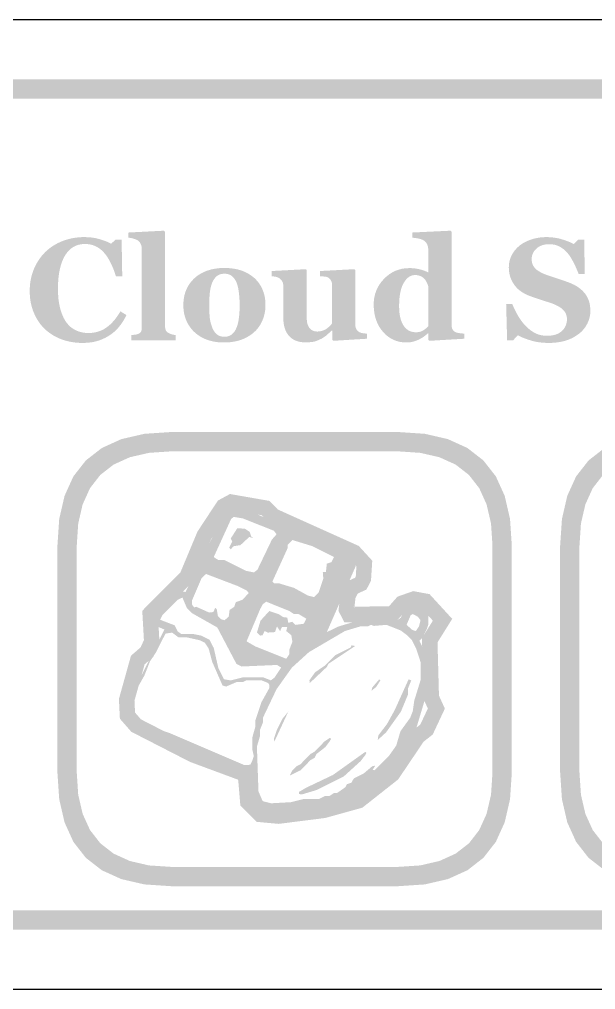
# Model space of a CAD drawing. Header units: millimetres. Extents: x 6 to 294, y 109 to 451.
# Drawn here: x 236.51 to 248.43, y 268.86 to 288.94 of the extents above; entities that cross this region are included whole.
import ezdxf

# ---------------------------------------------------------------- set-up
doc = ezdxf.new("R2010")
doc.units = ezdxf.units.MM
doc.layers.add('CUT', color=1, linetype='Continuous')
doc.layers.add('RASTER', color=7, linetype='Continuous')

msp = doc.modelspace()

# ---------------------------------------------------------------- hatches: boundary and pattern name
at = {"layer": 'RASTER'}
h = msp.add_hatch(color=7, dxfattribs=at)
h.paths.add_polyline_path([(211.2, 285.501), (211.234, 286.016), (211.337, 286.463), (211.509, 286.841), (211.75, 287.151), (212.059, 287.391), (212.438, 287.563), (212.884, 287.666), (213.4, 287.701), (270.6, 287.701), (271.116, 287.666), (271.563, 287.563), (271.941, 287.391), (272.25, 287.151), (272.491, 286.841), (272.663, 286.463), (272.766, 286.016), (272.8, 285.501), (272.8, 272.301), (272.766, 271.785), (272.662, 271.338), (272.491, 270.96), (272.25, 270.651), (271.941, 270.41), (271.563, 270.238), (271.116, 270.135), (270.6, 270.101), (213.4, 270.101), (212.884, 270.135), (212.438, 270.238), (212.059, 270.41), (211.75, 270.651), (211.509, 270.96), (211.337, 271.338), (211.234, 271.785), (211.2, 272.301)])
h.paths.add_polyline_path([(211.6, 285.501), (211.6, 272.301), (211.628, 271.879), (211.712, 271.513), (211.853, 271.204), (212.05, 270.951), (212.303, 270.754), (212.613, 270.613), (212.978, 270.529), (213.4, 270.501), (270.6, 270.501), (271.022, 270.529), (271.388, 270.613), (271.697, 270.754), (271.95, 270.951), (272.147, 271.204), (272.287, 271.513), (272.372, 271.879), (272.4, 272.301), (272.4, 285.501), (272.372, 285.923), (272.287, 286.288), (272.147, 286.598), (271.95, 286.851), (271.697, 287.048), (271.388, 287.188), (271.022, 287.273), (270.6, 287.301), (213.4, 287.301), (212.978, 287.273), (212.613, 287.188), (212.303, 287.048), (212.05, 286.851), (211.853, 286.598), (211.712, 286.288), (211.628, 285.923), (211.6, 285.501)], flags=0)
for points in [[(239.746, 282.301), (238.827, 282.301), (238.827, 282.408), (238.837, 282.408), (238.846, 282.409), (238.855, 282.41), (238.865, 282.411), (238.874, 282.412), (238.883, 282.413), (238.892, 282.414), (238.901, 282.415), (238.91, 282.416), (238.919, 282.418), (238.927, 282.419), (238.935, 282.421), (238.943, 282.423), (238.95, 282.425), (238.958, 282.427), (238.965, 282.43), (238.976, 282.434), (238.986, 282.439), (238.996, 282.445), (239.004, 282.451), (239.012, 282.458), (239.018, 282.465), (239.024, 282.472), (239.029, 282.48), (239.033, 282.489), (239.036, 282.498), (239.039, 282.508), (239.041, 282.519), (239.043, 282.53), (239.044, 282.542), (239.045, 282.554), (239.045, 282.567), (239.045, 284.19), (239.045, 284.204), (239.044, 284.218), (239.042, 284.231), (239.04, 284.244), (239.037, 284.257), (239.033, 284.269), (239.028, 284.282), (239.023, 284.294), (239.017, 284.305), (239.01, 284.316), (239.004, 284.326), (238.996, 284.336), (238.988, 284.344), (238.98, 284.352), (238.971, 284.36), (238.962, 284.366), (238.954, 284.371), (238.945, 284.376), (238.936, 284.38), (238.925, 284.385), (238.914, 284.389), (238.901, 284.394), (238.888, 284.398), (238.873, 284.403), (238.859, 284.407), (238.844, 284.411), (238.831, 284.414), (238.817, 284.417), (238.805, 284.419), (238.792, 284.421), (238.78, 284.422), (238.769, 284.423), (238.769, 284.53), (239.505, 284.568), (239.527, 284.545), (239.527, 282.586), (239.528, 282.573), (239.529, 282.561), (239.53, 282.549), (239.532, 282.537), (239.535, 282.527), (239.538, 282.517), (239.542, 282.507), (239.546, 282.499), (239.552, 282.49), (239.557, 282.483), (239.564, 282.475), (239.571, 282.469), (239.579, 282.462), (239.588, 282.456), (239.598, 282.451), (239.608, 282.446), (239.615, 282.443), (239.623, 282.439), (239.63, 282.436), (239.638, 282.433), (239.646, 282.43), (239.654, 282.428), (239.661, 282.425), (239.669, 282.422), (239.678, 282.42), (239.686, 282.418), (239.695, 282.416), (239.705, 282.414), (239.714, 282.412), (239.724, 282.41), (239.735, 282.409), (239.746, 282.408)], [(237.813, 282.245), (237.757, 282.246), (237.701, 282.25), (237.646, 282.256), (237.592, 282.264), (237.539, 282.274), (237.487, 282.287), (237.436, 282.302), (237.386, 282.319), (237.337, 282.339), (237.289, 282.36), (237.244, 282.384), (237.199, 282.41), (237.157, 282.438), (237.116, 282.468), (237.076, 282.5), (237.039, 282.534), (237.003, 282.569), (236.97, 282.607), (236.938, 282.646), (236.909, 282.688), (236.881, 282.731), (236.856, 282.777), (236.832, 282.825), (236.81, 282.874), (236.79, 282.926), (236.774, 282.978), (236.759, 283.032), (236.747, 283.087), (236.738, 283.144), (236.732, 283.201), (236.728, 283.26), (236.727, 283.32), (236.728, 283.38), (236.732, 283.439), (236.738, 283.497), (236.748, 283.553), (236.759, 283.608), (236.774, 283.663), (236.791, 283.716), (236.811, 283.768), (236.833, 283.818), (236.857, 283.867), (236.884, 283.914), (236.912, 283.96), (236.943, 284.004), (236.975, 284.046), (237.01, 284.086), (237.047, 284.125), (237.086, 284.16), (237.126, 284.194), (237.168, 284.226), (237.212, 284.256), (237.258, 284.283), (237.305, 284.309), (237.355, 284.332), (237.406, 284.354), (237.459, 284.373), (237.513, 284.389), (237.567, 284.403), (237.623, 284.415), (237.68, 284.424), (237.737, 284.43), (237.795, 284.434), (237.854, 284.435), (237.897, 284.434), (237.939, 284.432), (237.98, 284.429), (238.02, 284.425), (238.059, 284.419), (238.096, 284.412), (238.133, 284.403), (238.169, 284.393), (238.204, 284.383), (238.238, 284.372), (238.27, 284.36), (238.301, 284.349), (238.33, 284.337), (238.358, 284.325), (238.384, 284.312), (238.41, 284.299), (238.5, 284.379), (238.628, 284.379), (238.641, 283.621), (238.512, 283.621), (238.484, 283.705), (238.455, 283.783), (238.424, 283.855), (238.391, 283.922), (238.358, 283.982), (238.323, 284.038), (238.286, 284.087), (238.249, 284.13), (238.209, 284.168), (238.167, 284.202), (238.124, 284.229), (238.078, 284.252), (238.03, 284.27), (237.98, 284.283), (237.928, 284.29), (237.874, 284.293), (237.807, 284.289), (237.744, 284.278), (237.686, 284.259), (237.631, 284.232), (237.581, 284.198), (237.535, 284.157), (237.493, 284.107), (237.455, 284.051), (237.421, 283.987), (237.392, 283.917), (237.367, 283.841), (237.347, 283.759), (237.331, 283.671), (237.32, 283.577), (237.313, 283.477), (237.311, 283.37), (237.312, 283.309), (237.314, 283.251), (237.318, 283.195), (237.323, 283.141), (237.33, 283.089), (237.339, 283.04), (237.349, 282.992), (237.36, 282.948), (237.373, 282.905), (237.387, 282.864), (237.401, 282.826), (237.417, 282.79), (237.433, 282.755), (237.451, 282.723), (237.469, 282.693), (237.488, 282.666), (237.51, 282.639), (237.533, 282.614), (237.556, 282.59), (237.581, 282.569), (237.606, 282.55), (237.633, 282.532), (237.661, 282.516), (237.689, 282.502), (237.718, 282.49), (237.748, 282.479), (237.779, 282.471), (237.811, 282.463), (237.843, 282.458), (237.877, 282.453), (237.911, 282.451), (237.945, 282.45), (237.996, 282.452), (238.045, 282.457), (238.093, 282.466), (238.139, 282.478), (238.184, 282.494), (238.228, 282.513), (238.27, 282.535), (238.311, 282.562), (238.35, 282.591), (238.389, 282.624), (238.427, 282.661), (238.464, 282.701), (238.5, 282.745), (238.535, 282.793), (238.57, 282.844), (238.603, 282.898), (238.729, 282.822), (238.713, 282.79), (238.696, 282.76), (238.679, 282.729), (238.662, 282.7), (238.643, 282.672), (238.625, 282.644), (238.605, 282.617), (238.585, 282.592), (238.565, 282.567), (238.544, 282.542), (238.522, 282.519), (238.499, 282.497), (238.475, 282.475), (238.451, 282.455), (238.425, 282.435), (238.399, 282.417), (238.37, 282.397), (238.34, 282.378), (238.309, 282.361), (238.278, 282.345), (238.245, 282.33), (238.212, 282.315), (238.178, 282.302), (238.144, 282.291), (238.108, 282.28), (238.071, 282.271), (238.032, 282.263), (237.991, 282.256), (237.949, 282.252), (237.906, 282.248), (237.86, 282.246), (237.813, 282.245)], [(247.462, 282.245), (247.415, 282.246), (247.369, 282.248), (247.323, 282.252), (247.278, 282.257), (247.234, 282.263), (247.191, 282.271), (247.149, 282.281), (247.107, 282.292), (247.067, 282.304), (247.028, 282.317), (246.991, 282.33), (246.955, 282.343), (246.921, 282.357), (246.888, 282.372), (246.857, 282.387), (246.828, 282.403), (246.727, 282.301), (246.603, 282.301), (246.583, 283.052), (246.709, 283.052), (246.72, 283.025), (246.732, 282.998), (246.745, 282.97), (246.758, 282.942), (246.772, 282.914), (246.786, 282.885), (246.802, 282.856), (246.818, 282.827), (246.835, 282.797), (246.852, 282.769), (246.87, 282.741), (246.889, 282.714), (246.908, 282.688), (246.928, 282.663), (246.949, 282.638), (246.97, 282.614), (246.993, 282.59), (247.016, 282.567), (247.04, 282.546), (247.065, 282.525), (247.09, 282.506), (247.116, 282.488), (247.143, 282.471), (247.17, 282.455), (247.198, 282.44), (247.228, 282.428), (247.258, 282.417), (247.29, 282.408), (247.323, 282.402), (247.357, 282.397), (247.392, 282.394), (247.429, 282.393), (247.477, 282.395), (247.523, 282.399), (247.565, 282.407), (247.605, 282.417), (247.641, 282.431), (247.675, 282.448), (247.706, 282.468), (247.734, 282.49), (247.759, 282.516), (247.781, 282.542), (247.799, 282.571), (247.814, 282.601), (247.825, 282.632), (247.834, 282.665), (247.839, 282.7), (247.84, 282.736), (247.839, 282.766), (247.835, 282.794), (247.828, 282.822), (247.818, 282.848), (247.805, 282.873), (247.79, 282.896), (247.771, 282.919), (247.75, 282.94), (247.726, 282.961), (247.699, 282.98), (247.669, 282.999), (247.635, 283.017), (247.599, 283.035), (247.559, 283.052), (247.517, 283.068), (247.471, 283.083), (247.441, 283.093), (247.411, 283.102), (247.382, 283.112), (247.353, 283.121), (247.325, 283.13), (247.298, 283.139), (247.271, 283.148), (247.245, 283.156), (247.219, 283.165), (247.194, 283.173), (247.169, 283.182), (247.145, 283.19), (247.121, 283.199), (247.097, 283.208), (247.074, 283.216), (247.051, 283.225), (247, 283.247), (246.953, 283.271), (246.909, 283.298), (246.868, 283.327), (246.831, 283.358), (246.797, 283.391), (246.767, 283.426), (246.74, 283.464), (246.716, 283.503), (246.695, 283.544), (246.677, 283.585), (246.663, 283.628), (246.652, 283.672), (246.644, 283.717), (246.639, 283.764), (246.638, 283.811), (246.639, 283.841), (246.641, 283.871), (246.645, 283.901), (246.651, 283.93), (246.658, 283.959), (246.667, 283.988), (246.678, 284.017), (246.69, 284.045), (246.704, 284.072), (246.72, 284.099), (246.737, 284.126), (246.755, 284.151), (246.775, 284.176), (246.797, 284.2), (246.82, 284.223), (246.844, 284.246), (246.869, 284.267), (246.896, 284.286), (246.924, 284.304), (246.954, 284.322), (246.986, 284.338), (247.02, 284.354), (247.055, 284.369), (247.092, 284.382), (247.13, 284.395), (247.169, 284.405), (247.209, 284.414), (247.249, 284.422), (247.291, 284.428), (247.333, 284.432), (247.376, 284.434), (247.42, 284.435), (247.463, 284.434), (247.505, 284.432), (247.546, 284.428), (247.587, 284.423), (247.627, 284.416), (247.667, 284.408), (247.706, 284.399), (247.744, 284.387), (247.78, 284.376), (247.815, 284.364), (247.848, 284.352), (247.878, 284.34), (247.907, 284.328), (247.934, 284.316), (247.958, 284.304), (247.981, 284.292), (248.07, 284.379), (248.198, 284.379), (248.209, 283.67), (248.083, 283.67), (248.072, 283.699), (248.061, 283.728), (248.048, 283.757), (248.036, 283.786), (248.023, 283.815), (248.009, 283.845), (247.995, 283.874), (247.98, 283.904), (247.965, 283.933), (247.95, 283.961), (247.935, 283.988), (247.919, 284.013), (247.903, 284.038), (247.888, 284.06), (247.871, 284.082), (247.855, 284.103), (247.837, 284.123), (247.818, 284.143), (247.798, 284.161), (247.778, 284.179), (247.757, 284.195), (247.735, 284.211), (247.713, 284.225), (247.689, 284.238), (247.666, 284.25), (247.641, 284.26), (247.615, 284.269), (247.588, 284.276), (247.56, 284.281), (247.531, 284.285), (247.501, 284.288), (247.47, 284.289), (247.431, 284.287), (247.394, 284.283), (247.359, 284.276), (247.326, 284.266), (247.295, 284.254), (247.265, 284.238), (247.237, 284.22), (247.211, 284.199), (247.188, 284.176), (247.167, 284.152), (247.15, 284.126), (247.136, 284.099), (247.125, 284.071), (247.117, 284.041), (247.112, 284.01), (247.111, 283.978), (247.112, 283.948), (247.116, 283.919), (247.123, 283.891), (247.133, 283.865), (247.145, 283.84), (247.16, 283.817), (247.178, 283.795), (247.198, 283.774), (247.221, 283.755), (247.248, 283.736), (247.277, 283.718), (247.31, 283.7), (247.345, 283.683), (247.384, 283.666), (247.425, 283.651), (247.47, 283.635), (247.497, 283.626), (247.524, 283.617), (247.552, 283.608), (247.579, 283.599), (247.607, 283.589), (247.635, 283.58), (247.663, 283.571), (247.691, 283.562), (247.719, 283.553), (247.746, 283.544), (247.772, 283.535), (247.797, 283.526), (247.822, 283.517), (247.846, 283.509), (247.869, 283.5), (247.892, 283.492), (247.943, 283.47), (247.991, 283.447), (248.037, 283.421), (248.079, 283.394), (248.117, 283.365), (248.153, 283.334), (248.185, 283.3), (248.215, 283.265), (248.241, 283.228), (248.263, 283.189), (248.282, 283.147), (248.298, 283.104), (248.31, 283.058), (248.318, 283.01), (248.323, 282.96), (248.325, 282.907), (248.324, 282.874), (248.321, 282.84), (248.316, 282.807), (248.309, 282.775), (248.301, 282.742), (248.29, 282.71), (248.277, 282.678), (248.262, 282.646), (248.246, 282.616), (248.228, 282.586), (248.209, 282.558), (248.188, 282.531), (248.166, 282.506), (248.143, 282.481), (248.118, 282.459), (248.092, 282.437), (248.062, 282.415), (248.031, 282.394), (247.999, 282.374), (247.966, 282.355), (247.931, 282.338), (247.896, 282.322), (247.859, 282.308), (247.821, 282.295), (247.782, 282.283), (247.741, 282.273), (247.699, 282.265), (247.655, 282.258), (247.609, 282.252), (247.562, 282.248), (247.513, 282.246), (247.462, 282.245)], [(243.705, 282.332), (243.006, 282.289), (242.984, 282.31), (242.984, 282.501), (242.976, 282.501), (242.963, 282.49), (242.951, 282.479), (242.939, 282.468), (242.926, 282.457), (242.914, 282.446), (242.902, 282.435), (242.89, 282.424), (242.878, 282.413), (242.866, 282.402), (242.853, 282.392), (242.84, 282.382), (242.826, 282.372), (242.812, 282.362), (242.796, 282.353), (242.781, 282.343), (242.765, 282.334), (242.746, 282.325), (242.728, 282.316), (242.71, 282.308), (242.692, 282.3), (242.674, 282.293), (242.657, 282.287), (242.64, 282.281), (242.623, 282.276), (242.606, 282.271), (242.586, 282.268), (242.565, 282.264), (242.541, 282.262), (242.516, 282.26), (242.489, 282.258), (242.46, 282.257), (242.429, 282.257), (242.376, 282.259), (242.325, 282.265), (242.278, 282.276), (242.234, 282.29), (242.193, 282.309), (242.156, 282.332), (242.121, 282.359), (242.09, 282.39), (242.062, 282.425), (242.038, 282.464), (242.018, 282.506), (242.002, 282.551), (241.989, 282.6), (241.98, 282.652), (241.974, 282.708), (241.972, 282.767), (241.972, 283.426), (241.972, 283.44), (241.971, 283.453), (241.969, 283.466), (241.967, 283.478), (241.964, 283.489), (241.96, 283.5), (241.955, 283.51), (241.95, 283.519), (241.944, 283.528), (241.938, 283.536), (241.932, 283.545), (241.925, 283.553), (241.917, 283.561), (241.909, 283.568), (241.901, 283.575), (241.892, 283.583), (241.884, 283.588), (241.876, 283.593), (241.867, 283.597), (241.858, 283.601), (241.848, 283.605), (241.838, 283.608), (241.827, 283.611), (241.815, 283.614), (241.804, 283.616), (241.793, 283.618), (241.782, 283.62), (241.771, 283.622), (241.76, 283.623), (241.75, 283.625), (241.74, 283.626), (241.73, 283.626), (241.73, 283.733), (242.441, 283.771), (242.457, 283.75), (242.457, 282.775), (242.458, 282.739), (242.461, 282.705), (242.465, 282.673), (242.471, 282.644), (242.48, 282.618), (242.49, 282.594), (242.501, 282.572), (242.515, 282.553), (242.53, 282.536), (242.547, 282.521), (242.564, 282.509), (242.584, 282.499), (242.604, 282.491), (242.626, 282.485), (242.649, 282.482), (242.674, 282.481), (242.699, 282.482), (242.725, 282.484), (242.749, 282.489), (242.773, 282.495), (242.796, 282.502), (242.818, 282.511), (242.84, 282.522), (242.861, 282.535), (242.881, 282.549), (242.899, 282.563), (242.916, 282.577), (242.932, 282.591), (242.947, 282.606), (242.96, 282.621), (242.971, 282.636), (242.981, 282.651), (242.981, 283.44), (242.981, 283.453), (242.98, 283.465), (242.979, 283.476), (242.977, 283.488), (242.974, 283.499), (242.971, 283.509), (242.967, 283.52), (242.962, 283.53), (242.957, 283.539), (242.952, 283.549), (242.946, 283.557), (242.939, 283.566), (242.932, 283.574), (242.924, 283.581), (242.916, 283.588), (242.907, 283.594), (242.9, 283.598), (242.892, 283.602), (242.884, 283.606), (242.875, 283.609), (242.865, 283.612), (242.854, 283.614), (242.843, 283.616), (242.831, 283.618), (242.819, 283.619), (242.807, 283.62), (242.794, 283.622), (242.782, 283.623), (242.769, 283.624), (242.756, 283.625), (242.744, 283.626), (242.731, 283.626), (242.731, 283.733), (243.441, 283.771), (243.463, 283.75), (243.463, 282.619), (243.464, 282.606), (243.465, 282.594), (243.466, 282.582), (243.469, 282.571), (243.471, 282.561), (243.475, 282.55), (243.479, 282.541), (243.484, 282.532), (243.489, 282.523), (243.495, 282.514), (243.502, 282.506), (243.509, 282.498), (243.517, 282.491), (243.525, 282.484), (243.534, 282.477), (243.544, 282.471), (243.551, 282.466), (243.559, 282.463), (243.567, 282.459), (243.576, 282.456), (243.585, 282.453), (243.595, 282.451), (243.606, 282.448), (243.616, 282.447), (243.628, 282.445), (243.639, 282.444), (243.65, 282.442), (243.661, 282.441), (243.672, 282.44), (243.683, 282.44), (243.694, 282.439), (243.705, 282.438)]]:
    msp.add_hatch(color=7, dxfattribs=at).paths.add_polyline_path(points)
h = msp.add_hatch(color=7, dxfattribs=at)
h.paths.add_polyline_path([(245.718, 282.332), (244.996, 282.289), (244.974, 282.31), (244.974, 282.444), (244.963, 282.447), (244.945, 282.428), (244.924, 282.41), (244.902, 282.392), (244.879, 282.375), (244.854, 282.358), (244.827, 282.342), (244.799, 282.327), (244.769, 282.312), (244.739, 282.298), (244.708, 282.286), (244.677, 282.277), (244.646, 282.268), (244.616, 282.262), (244.585, 282.258), (244.554, 282.255), (244.522, 282.254), (244.45, 282.257), (244.381, 282.268), (244.315, 282.285), (244.253, 282.309), (244.193, 282.34), (244.137, 282.378), (244.084, 282.422), (244.035, 282.474), (243.99, 282.531), (243.951, 282.592), (243.918, 282.657), (243.891, 282.726), (243.87, 282.799), (243.855, 282.876), (243.846, 282.957), (243.843, 283.042), (243.846, 283.118), (243.856, 283.191), (243.873, 283.261), (243.896, 283.329), (243.927, 283.394), (243.963, 283.456), (244.007, 283.516), (244.057, 283.572), (244.112, 283.624), (244.17, 283.669), (244.231, 283.707), (244.294, 283.738), (244.361, 283.762), (244.43, 283.78), (244.502, 283.79), (244.577, 283.793), (244.606, 283.793), (244.636, 283.792), (244.665, 283.79), (244.693, 283.787), (244.721, 283.783), (244.749, 283.778), (244.776, 283.773), (244.802, 283.766), (244.828, 283.759), (244.852, 283.752), (244.875, 283.745), (244.897, 283.737), (244.917, 283.729), (244.937, 283.72), (244.954, 283.712), (244.971, 283.703), (244.971, 284.182), (244.97, 284.195), (244.969, 284.208), (244.968, 284.221), (244.965, 284.234), (244.962, 284.247), (244.958, 284.259), (244.954, 284.271), (244.949, 284.283), (244.943, 284.295), (244.937, 284.306), (244.93, 284.316), (244.923, 284.326), (244.916, 284.335), (244.908, 284.343), (244.899, 284.351), (244.89, 284.357), (244.878, 284.365), (244.866, 284.372), (244.853, 284.379), (244.839, 284.385), (244.825, 284.391), (244.809, 284.395), (244.793, 284.4), (244.777, 284.404), (244.76, 284.407), (244.743, 284.41), (244.725, 284.413), (244.708, 284.415), (244.691, 284.418), (244.674, 284.42), (244.657, 284.422), (244.64, 284.423), (244.64, 284.53), (245.431, 284.568), (245.453, 284.545), (245.453, 282.625), (245.453, 282.611), (245.454, 282.598), (245.455, 282.585), (245.457, 282.573), (245.46, 282.562), (245.463, 282.551), (245.467, 282.541), (245.471, 282.531), (245.476, 282.522), (245.482, 282.513), (245.488, 282.504), (245.495, 282.497), (245.503, 282.489), (245.511, 282.483), (245.52, 282.476), (245.53, 282.471), (245.538, 282.467), (245.547, 282.463), (245.557, 282.46), (245.568, 282.457), (245.58, 282.454), (245.592, 282.451), (245.606, 282.449), (245.62, 282.447), (245.635, 282.446), (245.649, 282.444), (245.662, 282.443), (245.674, 282.441), (245.686, 282.44), (245.697, 282.44), (245.708, 282.439), (245.718, 282.438)])
h.paths.add_polyline_path([(244.971, 282.592), (244.971, 283.42), (244.968, 283.428), (244.965, 283.437), (244.962, 283.446), (244.958, 283.455), (244.955, 283.465), (244.951, 283.475), (244.947, 283.485), (244.942, 283.495), (244.937, 283.505), (244.932, 283.515), (244.926, 283.525), (244.92, 283.535), (244.914, 283.544), (244.907, 283.554), (244.899, 283.563), (244.892, 283.572), (244.884, 283.58), (244.876, 283.587), (244.867, 283.594), (244.857, 283.601), (244.847, 283.608), (244.837, 283.614), (244.825, 283.621), (244.813, 283.626), (244.801, 283.632), (244.788, 283.637), (244.775, 283.641), (244.761, 283.644), (244.747, 283.647), (244.733, 283.648), (244.718, 283.65), (244.703, 283.65), (244.667, 283.647), (244.633, 283.64), (244.6, 283.627), (244.569, 283.609), (244.54, 283.585), (244.513, 283.557), (244.487, 283.523), (244.462, 283.484), (244.44, 283.441), (244.421, 283.393), (244.405, 283.341), (244.392, 283.285), (244.382, 283.224), (244.375, 283.159), (244.37, 283.09), (244.369, 283.017), (244.369, 282.988), (244.37, 282.959), (244.371, 282.932), (244.373, 282.904), (244.375, 282.878), (244.378, 282.853), (244.382, 282.828), (244.385, 282.804), (244.39, 282.781), (244.396, 282.758), (244.402, 282.735), (244.409, 282.714), (244.417, 282.692), (244.425, 282.672), (244.435, 282.652), (244.445, 282.632), (244.456, 282.613), (244.468, 282.595), (244.48, 282.578), (244.493, 282.563), (244.507, 282.548), (244.522, 282.534), (244.538, 282.522), (244.554, 282.51), (244.571, 282.5), (244.589, 282.491), (244.608, 282.483), (244.627, 282.477), (244.648, 282.473), (244.669, 282.469), (244.691, 282.467), (244.714, 282.466), (244.736, 282.467), (244.757, 282.468), (244.777, 282.471), (244.796, 282.475), (244.814, 282.48), (244.831, 282.486), (244.847, 282.493), (244.862, 282.501), (244.877, 282.51), (244.891, 282.519), (244.905, 282.53), (244.919, 282.541), (244.932, 282.553), (244.945, 282.565), (244.958, 282.578), (244.971, 282.592)], flags=0)
h = msp.add_hatch(color=7, dxfattribs=at)
h.paths.add_polyline_path([(241.382, 283.581), (241.408, 283.555), (241.433, 283.528), (241.456, 283.5), (241.477, 283.47), (241.497, 283.439), (241.516, 283.407), (241.532, 283.374), (241.547, 283.339), (241.561, 283.304), (241.572, 283.268), (241.582, 283.231), (241.59, 283.193), (241.596, 283.154), (241.601, 283.115), (241.604, 283.075), (241.604, 283.035), (241.604, 282.994), (241.601, 282.955), (241.597, 282.915), (241.59, 282.877), (241.582, 282.839), (241.573, 282.801), (241.561, 282.764), (241.548, 282.728), (241.533, 282.692), (241.517, 282.658), (241.498, 282.625), (241.479, 282.594), (241.457, 282.564), (241.434, 282.535), (241.41, 282.507), (241.383, 282.481), (241.354, 282.454), (241.323, 282.429), (241.29, 282.406), (241.256, 282.384), (241.221, 282.364), (241.185, 282.345), (241.147, 282.328), (241.107, 282.313), (241.066, 282.299), (241.024, 282.287), (240.98, 282.277), (240.935, 282.269), (240.889, 282.262), (240.841, 282.258), (240.791, 282.255), (240.74, 282.254), (240.696, 282.255), (240.653, 282.257), (240.61, 282.261), (240.569, 282.267), (240.528, 282.274), (240.488, 282.283), (240.449, 282.293), (240.411, 282.305), (240.374, 282.319), (240.338, 282.334), (240.304, 282.351), (240.27, 282.369), (240.237, 282.389), (240.206, 282.411), (240.175, 282.434), (240.146, 282.459), (240.118, 282.484), (240.093, 282.511), (240.069, 282.539), (240.046, 282.569), (240.025, 282.6), (240.005, 282.632), (239.987, 282.666), (239.97, 282.701), (239.955, 282.738), (239.942, 282.776), (239.93, 282.814), (239.921, 282.854), (239.914, 282.895), (239.909, 282.937), (239.906, 282.98), (239.905, 283.024), (239.906, 283.068), (239.909, 283.11), (239.913, 283.151), (239.919, 283.191), (239.927, 283.229), (239.937, 283.266), (239.948, 283.302), (239.962, 283.337), (239.977, 283.371), (239.993, 283.404), (240.012, 283.436), (240.032, 283.467), (240.054, 283.497), (240.078, 283.526), (240.104, 283.554), (240.131, 283.581), (240.159, 283.606), (240.188, 283.629), (240.219, 283.651), (240.252, 283.672), (240.286, 283.691), (240.322, 283.709), (240.359, 283.725), (240.398, 283.74), (240.439, 283.753), (240.48, 283.765), (240.523, 283.774), (240.566, 283.782), (240.611, 283.788), (240.658, 283.793), (240.705, 283.796), (240.753, 283.796), (240.804, 283.796), (240.853, 283.793), (240.9, 283.788), (240.946, 283.782), (240.991, 283.774), (241.033, 283.765), (241.075, 283.753), (241.115, 283.74), (241.153, 283.725), (241.19, 283.709), (241.225, 283.691), (241.259, 283.672), (241.292, 283.651), (241.323, 283.629), (241.353, 283.606), (241.382, 283.581)])
h.paths.add_polyline_path([(241.007, 282.566), (241.015, 282.587), (241.022, 282.609), (241.029, 282.632), (241.035, 282.657), (241.041, 282.682), (241.046, 282.709), (241.05, 282.736), (241.054, 282.765), (241.058, 282.795), (241.061, 282.826), (241.064, 282.858), (241.066, 282.892), (241.068, 282.927), (241.069, 282.962), (241.07, 282.999), (241.07, 283.038), (241.07, 283.064), (241.069, 283.091), (241.068, 283.119), (241.066, 283.147), (241.064, 283.177), (241.062, 283.208), (241.059, 283.239), (241.055, 283.272), (241.051, 283.304), (241.047, 283.334), (241.042, 283.363), (241.037, 283.39), (241.031, 283.415), (241.025, 283.438), (241.018, 283.46), (241.011, 283.48), (241.002, 283.502), (240.992, 283.524), (240.981, 283.544), (240.969, 283.562), (240.957, 283.58), (240.943, 283.596), (240.929, 283.611), (240.914, 283.625), (240.898, 283.637), (240.881, 283.648), (240.862, 283.657), (240.843, 283.665), (240.823, 283.67), (240.802, 283.674), (240.78, 283.677), (240.756, 283.678), (240.731, 283.677), (240.707, 283.674), (240.684, 283.67), (240.663, 283.663), (240.643, 283.655), (240.624, 283.646), (240.606, 283.634), (240.59, 283.621), (240.575, 283.606), (240.561, 283.59), (240.547, 283.573), (240.535, 283.555), (240.523, 283.536), (240.513, 283.516), (240.503, 283.495), (240.494, 283.473), (240.487, 283.451), (240.48, 283.429), (240.474, 283.406), (240.468, 283.382), (240.463, 283.357), (240.459, 283.331), (240.455, 283.305), (240.452, 283.277), (240.449, 283.249), (240.447, 283.22), (240.445, 283.192), (240.443, 283.163), (240.442, 283.133), (240.441, 283.104), (240.44, 283.074), (240.44, 283.043), (240.44, 283.004), (240.441, 282.967), (240.441, 282.931), (240.443, 282.898), (240.444, 282.865), (240.446, 282.835), (240.448, 282.806), (240.45, 282.779), (240.453, 282.753), (240.457, 282.727), (240.462, 282.7), (240.468, 282.674), (240.474, 282.648), (240.482, 282.622), (240.491, 282.595), (240.5, 282.569), (240.509, 282.547), (240.519, 282.526), (240.529, 282.506), (240.541, 282.488), (240.554, 282.47), (240.567, 282.454), (240.581, 282.439), (240.597, 282.425), (240.613, 282.413), (240.63, 282.402), (240.649, 282.393), (240.668, 282.386), (240.689, 282.38), (240.71, 282.376), (240.733, 282.373), (240.756, 282.373), (240.778, 282.373), (240.799, 282.376), (240.819, 282.379), (240.838, 282.385), (240.856, 282.392), (240.874, 282.4), (240.891, 282.41), (240.907, 282.422), (240.923, 282.435), (240.937, 282.449), (240.951, 282.465), (240.964, 282.482), (240.976, 282.501), (240.987, 282.521), (240.997, 282.543), (241.007, 282.566)], flags=0)
h = msp.add_hatch(color=7, dxfattribs=at)
h.paths.add_polyline_path([(237.3, 278.051), (237.337, 278.602), (237.447, 279.079), (237.63, 279.483), (237.888, 279.813), (238.218, 280.07), (238.622, 280.254), (239.099, 280.364), (239.65, 280.401), (244.35, 280.401), (244.901, 280.364), (245.378, 280.254), (245.782, 280.07), (246.112, 279.813), (246.37, 279.483), (246.553, 279.079), (246.663, 278.602), (246.7, 278.051), (246.7, 273.351), (246.663, 272.8), (246.553, 272.323), (246.37, 271.919), (246.112, 271.588), (245.782, 271.331), (245.378, 271.148), (244.901, 271.038), (244.35, 271.001), (239.65, 271.001), (239.099, 271.038), (238.622, 271.148), (238.218, 271.331), (237.888, 271.588), (237.63, 271.919), (237.447, 272.323), (237.337, 272.8), (237.3, 273.351)])
h.paths.add_polyline_path([(237.7, 278.051), (237.7, 273.351), (237.73, 272.894), (237.822, 272.498), (237.974, 272.163), (238.188, 271.888), (238.462, 271.675), (238.797, 271.523), (239.193, 271.431), (239.65, 271.401), (244.35, 271.401), (244.807, 271.431), (245.203, 271.523), (245.538, 271.675), (245.813, 271.888), (246.026, 272.163), (246.178, 272.498), (246.27, 272.894), (246.3, 273.351), (246.3, 278.051), (246.27, 278.508), (246.178, 278.904), (246.026, 279.239), (245.813, 279.513), (245.538, 279.727), (245.203, 279.879), (244.807, 279.97), (244.35, 280.001), (239.65, 280.001), (239.193, 279.97), (238.797, 279.879), (238.462, 279.727), (238.187, 279.513), (237.974, 279.239), (237.822, 278.904), (237.73, 278.508), (237.7, 278.051)], flags=0)
h = msp.add_hatch(color=7, dxfattribs=at)
h.paths.add_polyline_path([(247.7, 278.051), (247.737, 278.602), (247.847, 279.079), (248.03, 279.483), (248.288, 279.813), (248.618, 280.07), (249.022, 280.254), (249.499, 280.364), (250.05, 280.401), (254.75, 280.401), (255.301, 280.364), (255.778, 280.254), (256.182, 280.07), (256.513, 279.813), (256.77, 279.483), (256.953, 279.079), (257.063, 278.602), (257.1, 278.051), (257.1, 273.351), (257.063, 272.8), (256.953, 272.323), (256.77, 271.919), (256.513, 271.588), (256.182, 271.331), (255.778, 271.148), (255.301, 271.038), (254.75, 271.001), (250.05, 271.001), (249.499, 271.038), (249.022, 271.148), (248.618, 271.331), (248.288, 271.588), (248.03, 271.919), (247.847, 272.323), (247.737, 272.8), (247.7, 273.351)])
h.paths.add_polyline_path([(248.1, 278.051), (248.1, 273.351), (248.13, 272.894), (248.222, 272.498), (248.374, 272.163), (248.588, 271.888), (248.862, 271.675), (249.197, 271.523), (249.593, 271.431), (250.05, 271.401), (254.75, 271.401), (255.207, 271.431), (255.603, 271.523), (255.938, 271.675), (256.212, 271.888), (256.426, 272.163), (256.578, 272.498), (256.67, 272.894), (256.7, 273.351), (256.7, 278.051), (256.67, 278.508), (256.578, 278.904), (256.426, 279.239), (256.212, 279.513), (255.938, 279.727), (255.603, 279.879), (255.207, 279.97), (254.75, 280.001), (250.05, 280.001), (249.593, 279.97), (249.197, 279.879), (248.862, 279.727), (248.587, 279.513), (248.374, 279.239), (248.222, 278.904), (248.13, 278.508), (248.1, 278.051)], flags=0)
h = msp.add_hatch(color=7, dxfattribs=at)
h.paths.add_polyline_path([(240.87, 279.118), (241.688, 278.975), (241.86, 278.797), (243.534, 278.043), (243.813, 277.738), (243.787, 277.324), (243.692, 277.14), (243.515, 277.059), (243.466, 276.968), (243.443, 276.76), (243.43, 276.785), (244.16, 276.796), (244.335, 276.994), (244.66, 277.108), (244.998, 277.046), (245.467, 276.534), (245.163, 276.047), (245.193, 274.946), (245.315, 274.676), (245.064, 274.14), (244.875, 273.992), (244.348, 273.21), (243.608, 272.626), (242.841, 272.413), (241.877, 272.291), (241.422, 272.333), (241.084, 272.671), (241.041, 273.189), (241.029, 273.208), (240.044, 273.573), (238.828, 274.197), (238.592, 274.467), (238.572, 274.877), (238.822, 275.772), (239.02, 275.943), (239.089, 276.095), (239.055, 276.702), (239.846, 277.5), (240.197, 278.34), (240.62, 278.983)])
h.paths.add_polyline_path([(240.924, 278.784), (240.843, 278.74), (240.481, 278.189), (240.117, 277.319), (239.382, 276.578), (239.412, 276.035), (239.283, 275.747), (239.104, 275.593), (238.894, 274.841), (238.906, 274.594), (239.028, 274.454), (240.174, 273.866), (241.238, 273.472), (241.353, 273.298), (241.394, 272.814), (241.567, 272.641), (241.871, 272.613), (242.778, 272.728), (243.46, 272.917), (244.111, 273.431), (244.638, 274.213), (244.806, 274.345), (244.963, 274.678), (244.875, 274.873), (244.841, 276.135), (245.067, 276.497), (244.834, 276.751), (244.686, 276.778), (244.52, 276.72), (244.306, 276.478), (243.236, 276.463), (243.114, 276.699), (243.155, 277.065), (243.284, 277.306), (243.459, 277.385), (243.472, 277.411), (243.485, 277.622), (243.342, 277.778), (241.672, 278.53), (241.53, 278.678), (240.924, 278.784)], flags=0)
h = msp.add_hatch(color=7, dxfattribs=at)
h.paths.add_polyline_path([(240.894, 278.858), (241.012, 278.868), (241.332, 278.74), (243.055, 278.006), (243.384, 277.824), (243.47, 277.623), (242.873, 276.26), (243.119, 276.378), (243.661, 276.538), (244.076, 276.57), (244.332, 276.506), (244.405, 276.56), (244.482, 276.739), (244.555, 276.793), (244.747, 276.793), (244.916, 276.707), (244.97, 276.602), (244.97, 276.41), (244.938, 276.314), (244.852, 276.145), (244.788, 276.081), (244.938, 275.772), (244.97, 275.612), (244.97, 275.261), (244.938, 275.197), (244.906, 274.878), (244.715, 274.24), (244.565, 273.943), (244.246, 273.496), (243.894, 273.145), (243.607, 272.953), (243.247, 272.771), (242.927, 272.676), (242.608, 272.644), (242.544, 272.612), (242.353, 272.612), (242.034, 272.548), (241.587, 272.548), (241.418, 272.634), (241.3, 272.835), (241.3, 273.346), (241.277, 273.387), (240.374, 273.761), (239.458, 274.185), (239.512, 274.208), (239.608, 274.176), (241.172, 273.506), (241.29, 273.515), (241.332, 273.601), (241.363, 273.697), (241.332, 273.825), (241.332, 274.08), (241.395, 274.304), (241.395, 274.431), (241.523, 274.814), (241.683, 275.101), (241.683, 275.165), (241.66, 275.207), (241.523, 275.261), (241.204, 275.261), (241.14, 275.229), (241.012, 275.229), (240.789, 275.133), (240.715, 275.156), (240.502, 275.644), (240.428, 275.922), (240.352, 276.037), (240.246, 276.091), (239.959, 276.155), (239.799, 276.155), (239.672, 276.25), (239.535, 276.228), (239.33, 275.826), (239.215, 275.654), (239.097, 275.357), (238.97, 275.133), (238.906, 274.974), (238.906, 274.878), (238.842, 274.75), (238.842, 274.655), (238.896, 274.549), (238.992, 274.454), (239.439, 274.217), (239.321, 274.24), (238.96, 274.422), (238.864, 274.517), (238.81, 274.623), (238.81, 274.814), (238.906, 275.101), (239.512, 276.314), (239.311, 276.4), (239.289, 276.57), (239.426, 276.752), (239.49, 276.784), (239.694, 276.994), (239.873, 277.103), (239.949, 277.09), (240.747, 278.718), (240.811, 278.813)])
h.paths.add_polyline_path([(240.948, 278.644), (240.894, 278.603), (240.534, 277.814), (240.629, 277.751), (240.757, 277.751), (241.204, 277.527), (241.363, 277.495), (241.437, 277.55), (241.737, 278.175), (241.833, 278.284), (241.778, 278.357), (241.14, 278.612)], flags=0)
h.paths.add_polyline_path([(241.022, 278.411), (241.181, 278.399), (241.277, 278.335), (241.309, 278.239), (241.354, 278.207), (241.268, 278.229), (241.086, 278.06), (240.948, 278.038), (240.885, 277.974), (240.853, 278.006), (240.917, 278.134), (240.885, 278.197)], flags=0)
h.paths.add_polyline_path([(242.161, 278.166), (242.066, 278.07), (242.066, 278.006), (241.746, 277.304), (241.778, 277.272), (241.874, 277.272), (242.193, 277.176), (242.481, 277.017), (242.608, 276.985), (242.704, 277.08), (242.8, 277.368), (242.79, 277.505), (242.854, 277.505), (242.873, 277.677), (242.969, 277.709), (243.023, 277.814), (242.576, 278.038)], flags=0)
h.paths.add_polyline_path([(240.374, 277.463), (240.278, 277.368), (240.087, 276.921), (240.087, 276.825), (240.128, 276.771), (240.173, 276.784), (240.438, 276.665), (240.524, 276.675), (240.565, 276.761), (240.597, 276.729), (240.62, 276.592), (240.684, 276.528), (240.757, 276.506), (240.843, 276.579), (240.862, 276.72), (240.958, 276.784), (240.99, 276.879), (241.13, 276.93), (241.258, 277.071), (241.213, 277.122), (241.044, 277.208)], flags=0)
h.paths.add_polyline_path([(239.886, 276.975), (239.79, 276.93), (239.471, 276.611), (239.426, 276.515), (239.726, 276.4), (239.79, 276.273), (239.863, 276.219), (240.119, 276.219), (240.278, 276.187), (240.447, 276.1), (240.534, 275.931), (240.629, 275.516), (240.747, 275.283), (240.885, 275.261), (241.14, 275.325), (241.555, 275.325), (241.715, 275.261), (241.788, 275.315), (241.928, 275.526), (241.842, 275.58), (241.108, 275.548), (241.003, 275.603), (240.607, 276.356), (240.077, 276.656), (239.981, 276.752)], flags=0)
h.paths.add_polyline_path([(241.619, 276.889), (241.545, 276.835), (241.491, 276.729), (241.213, 276.069), (241.395, 275.963), (242.034, 275.708), (242.098, 275.804), (242.098, 275.899), (242.161, 276.059), (242.139, 276.196), (242.034, 276.282), (242.056, 276.369), (241.948, 276.369), (241.906, 276.282), (241.842, 276.378), (241.801, 276.26), (241.651, 276.25), (241.587, 276.282), (241.545, 276.196), (241.491, 276.187), (241.427, 276.25), (241.501, 276.496), (241.683, 276.697), (241.874, 276.633), (241.97, 276.57), (242.056, 276.56), (242.075, 276.452), (242.161, 276.474), (242.225, 276.41), (242.394, 276.432), (242.449, 276.538), (242.289, 276.633), (242.193, 276.633), (242.098, 276.697)], flags=0)
h.paths.add_polyline_path([(244.651, 276.633), (244.609, 276.611), (244.523, 276.41), (244.641, 276.305), (244.715, 276.282), (244.779, 276.378), (244.811, 276.506), (244.756, 276.579)], flags=0)
h.paths.add_polyline_path([(243.789, 276.41), (243.725, 276.378), (243.566, 276.378), (243.247, 276.282), (242.503, 275.845), (242.152, 275.526), (241.833, 275.079), (241.555, 274.495), (241.555, 274.399), (241.491, 274.24), (241.491, 274.112), (241.427, 273.889), (241.459, 272.963), (241.545, 272.762), (241.724, 272.717), (242.129, 272.74), (242.385, 272.803), (242.704, 272.803), (242.832, 272.867), (242.927, 272.867), (243.023, 272.931), (243.087, 272.931), (243.256, 273.049), (243.288, 273.113), (243.384, 273.145), (243.428, 273.228), (243.639, 273.336), (243.811, 273.483), (243.875, 273.496), (243.821, 273.41), (243.863, 273.4), (244.15, 273.688), (244.309, 273.911), (244.396, 274.208), (244.597, 274.485), (244.651, 274.623), (244.683, 274.846), (244.811, 275.261), (244.811, 275.644), (244.724, 275.909), (244.629, 276.1), (244.533, 276.196), (244.405, 276.292), (244.108, 276.41), (243.843, 276.388)], flags=0)
h.paths.add_polyline_path([(243.384, 275.986), (243.46, 275.973), (242.905, 275.603), (242.873, 275.539), (242.522, 275.207), (242.512, 275.261), (242.631, 275.43), (242.822, 275.558), (243.045, 275.781), (243.365, 275.941)], flags=0)
h.paths.add_polyline_path([(243.958, 275.283), (243.981, 275.261), (243.894, 275.124), (243.799, 275.047), (243.811, 275.111)], flags=0)
h.paths.add_polyline_path([(244.565, 275.283), (244.619, 275.261), (244.555, 275.101), (244.555, 274.974), (244.405, 274.613), (244.099, 274.185), (243.926, 274.026), (243.939, 274.122), (244.118, 274.358), (244.277, 274.645)], flags=0)
h.paths.add_polyline_path([(242.075, 274.613), (241.788, 273.994), (241.778, 274.048), (241.842, 274.24), (241.96, 274.473)], flags=0)
h.paths.add_polyline_path([(242.937, 274.071), (242.959, 274.048), (242.937, 274.007), (242.841, 273.879), (242.662, 273.739), (242.618, 273.656), (242.535, 273.611), (242.331, 273.4), (242.107, 273.292), (242.152, 273.387), (242.248, 273.483), (242.331, 273.528), (242.535, 273.739), (242.618, 273.783), (242.822, 273.994)], flags=0)
h.paths.add_polyline_path([(243.671, 273.783), (243.693, 273.761), (243.671, 273.719), (243.575, 273.592), (243.224, 273.273), (242.672, 272.995), (242.353, 272.899), (242.299, 272.909), (242.299, 272.953), (242.439, 273.036), (243.001, 273.304)], flags=0)

# ---------------------------------------------------------------- linework, layer by layer
at = {"layer": 'CUT'}
for points in [[(212.999, 288.941), (271.001, 288.941)], [(271.001, 268.861), (212.999, 268.861)]]:
    msp.add_lwpolyline(points, dxfattribs=at)

doc.saveas('drawing.dxf')
